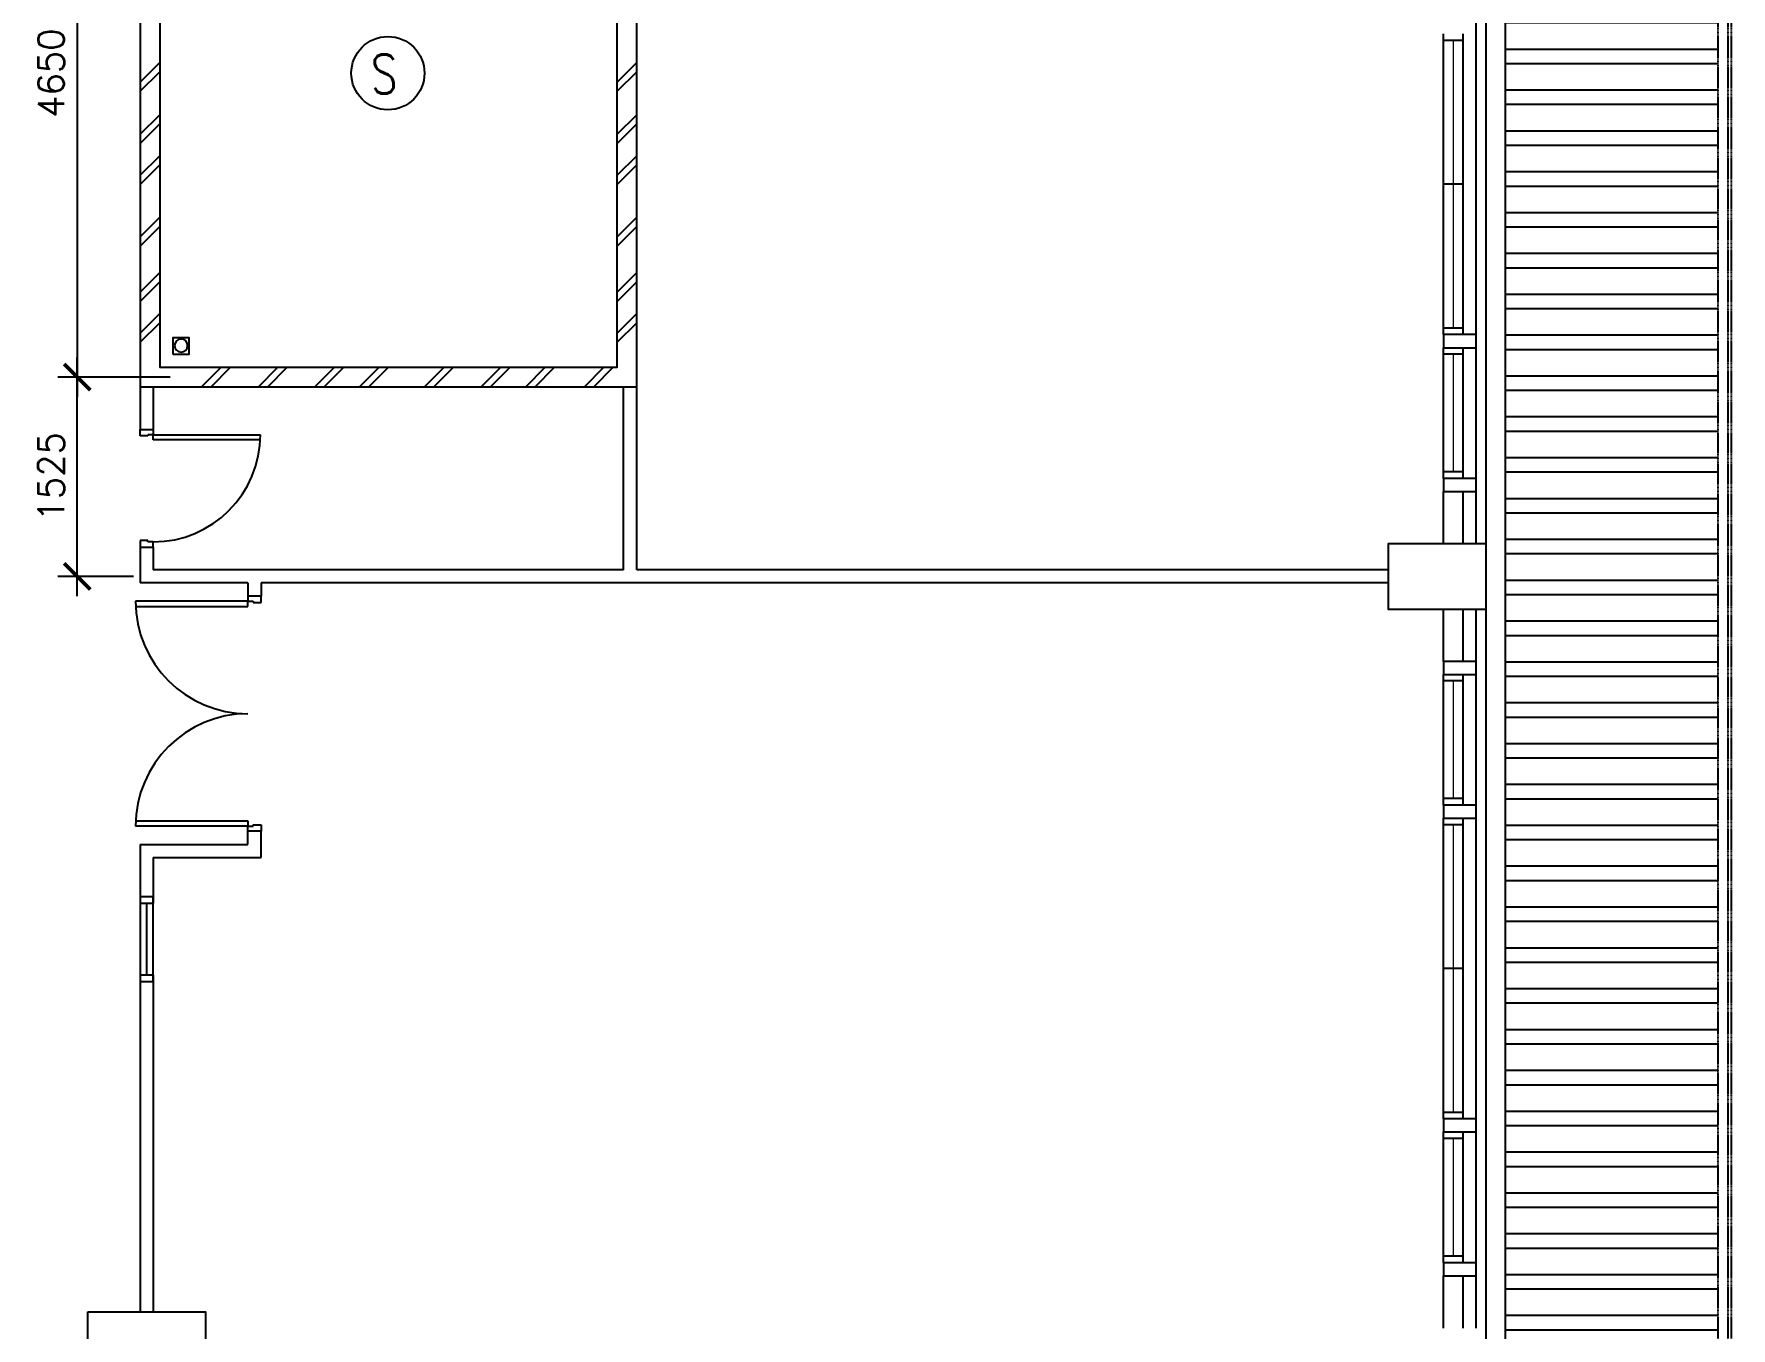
# Model space of a CAD drawing. Header units: feet. Extents: x 1407108 to 2957709, y -1501070 to -681589.
# Drawn here: x 1639597 to 1652585, y -802174 to -792274 of the extents above; entities that cross this region are included whole.
import ezdxf

# ---------------------------------------------------------------- set-up
doc = ezdxf.new("R2010")
doc.units = ezdxf.units.FT
doc.header["$LTSCALE"] = 13
doc.header["$MEASUREMENT"] = 0
doc.linetypes.add('DASHED2', pattern=[0.375, 0.25, -0.125])
doc.linetypes.add('DIVIDE', pattern=[1.25, 0.5, -0.25, 0, -0.25, 0, -0.25])
doc.layers.get('0').update_dxf_attribs({"linetype": 'CONTINUOUS'})
for name, color, linetype in [('-FF', 240, 'CONTINUOUS'), ('COL', 3, 'CONTINUOUS'), ('DEMOLISH-WORKS', 8, 'DASHED2'), ('DIM', 7, 'CONTINUOUS'), ('DR', 7, 'CONTINUOUS'), ('FIT', 5, 'CONTINUOUS'), ('FLASH', 35, 'CONTINUOUS'), ('H', 1, 'CONTINUOUS'), ('hatch', 7, 'CONTINUOUS'), ('LINE', 7, 'CONTINUOUS'), ('partition', 7, 'CONTINUOUS'), ('PIPE', 5, 'DIVIDE'), ('stair', 7, 'CONTINUOUS'), ('T25', 7, 'CONTINUOUS'), ('WALL', 2, 'CONTINUOUS'), ('WIN', 5, 'CONTINUOUS')]:
    doc.layers.add(name, color=color, linetype=linetype)
doc.styles.add('E', font='ROMANS.SHX', dxfattribs={"width": 0.9})
doc.styles.add('ROMANS', font='romans')
doc.styles.get("Standard").update_dxf_attribs({"font": 'ROMANS.SHX'})
doc.dimstyles.new('STANDARD$0', dxfattribs={"dimscale": 0, "dimtxt": 8, "dimasz": 6, "dimexe": 1, "dimexo": 1, "dimgap": 3, "dimtad": 1, "dimdec": 0, "dimlfac": -1, "dimrnd": 1, "dimzin": 0, "dimdsep": 46, "dimtxsty": 'Standard', "dimcen": 0, "dimclrd": 5, "dimclre": 250, "dimadec": 0, "dimazin": 0, "dimtfac": 1, "dimtdec": 4, "dimtofl": 0, "dimtmove": 0, "dimatfit": 3, "dimfxl": 1, "dimtolj": 1, "dimtzin": 0, "dimarcsym": 0})

# ---------------------------------------------------------------- blocks, each defined once
blk = doc.blocks.new('FG')
at = {"layer": 'LINE', "linetype": 'Continuous'}
for points in [[(0, 0), (50, 0), (50, 100), (0, 100)], [(600, 0), (650, 0), (650, 100), (600, 100)]]:
    blk.add_lwpolyline(points, close=True, dxfattribs=at)
at = {"layer": 'LINE', "color": 5, "linetype": 'Continuous'}
for points in [[(600, 100), (50, 100)], [(50, 0), (600, 0)]]:
    blk.add_lwpolyline(points, dxfattribs=at)
at = {"layer": 'LINE', "color": 1, "linetype": 'Continuous'}
blk.add_lwpolyline([(50, 50), (600, 50)], dxfattribs=at)
blk = doc.blocks.new('D1800-A')
at = {"layer": 'DR'}
for p, q in [((0, 0), (100, 0)), ((0, -50), (0, 0)), ((100, 0), (100, -40)), ((60, -50), (0, -50)), ((100, -40), (60, -40)), ((60, -40), (60, -50)), ((100, -40), (960, -40)), ((100, -80), (100, -40)), ((959, -80), (100, -80)), ((60, -1750), (0, -1750)), ((0, -1750), (0, -1800)), ((0, -1800), (100, -1800)), ((60, -1760), (60, -1750)), ((100, -1760), (60, -1760)), ((959, -1720), (100, -1720)), ((100, -1720), (100, -1760)), ((100, -1760), (960, -1760)), ((100, -1800), (100, -1760))]:
    blk.add_line(p, q, dxfattribs=at)
for centre, start, end in [((100, -40), 270.0001, 0), ((100, -1760), 0, 90)]:
    blk.add_arc(centre, 860, start, end, dxfattribs=at)
blk = doc.blocks.new('d900-1b1')
at = {"layer": 'DR'}
for p, q in [((40, 100), (40, 920)), ((80, 919), (80, 100)), ((0, 0), (0, 100)), ((0, 100), (40, 100)), ((50, 0), (0, 0)), ((80, 100), (40, 100)), ((40, 100), (40, 60)), ((40, 60), (50, 60)), ((50, 60), (50, 0)), ((860, 60), (850, 60)), ((850, 60), (850, 0)), ((850, 0), (900, 0)), ((860, 100), (860, 60)), ((900, 100), (860, 100)), ((900, 0), (900, 100))]:
    blk.add_line(p, q, dxfattribs=at)
blk.add_arc((40, 100), 820, 0, 90, dxfattribs=at)
blk = doc.blocks.new('_ARCHTICK')
at = {"color": 0, "linetype": 'ByBlock', "const_width": 0.15}
blk.add_lwpolyline([(-0.5, -0.5), (0.5, 0.5)], dxfattribs=at)
blk = doc.blocks.new('*D443')
at = {"layer": 'DIM', "color": 7, "linetype": 'Continuous', "lineweight": -2, "transparency": 16777216}
for p, q in [((1639929, -790099), (1639929, -795049)), ((1640560, -790249), (1639779, -790249)), ((1640641, -794899), (1639779, -794899))]:
    blk.add_line(p, q, dxfattribs=at)
at = {"layer": 'DIM', "color": 7, "linetype": 'Continuous', "lineweight": -2, "transparency": 16777216, "xscale": 200, "yscale": 200, "zscale": 200}
for p, rotation in [((1639929, -790249), 90), ((1639929, -794899), 270)]:
    blk.add_blockref('_ARCHTICK', p, dxfattribs=dict(at, rotation=rotation))
at = {"layer": 'DIM', "color": 7, "linetype": 'Continuous', "transparency": 16777216, "insert": (1639729, -792574), "char_height": 200, "attachment_point": 5, "rotation": 90, "style": 'ROMANS'}
blk.add_mtext('\\A1;4650', dxfattribs=at)
blk = doc.blocks.new('*D444')
at = {"layer": 'DIM', "color": 7, "linetype": 'Continuous', "lineweight": -2, "transparency": 16777216}
for p, q in [((1639929, -796574), (1639929, -794749)), ((1640641, -794899), (1639779, -794899)), ((1640360, -796424), (1639779, -796424))]:
    blk.add_line(p, q, dxfattribs=at)
at = {"layer": 'DIM', "color": 7, "linetype": 'Continuous', "lineweight": -2, "transparency": 16777216, "xscale": 200, "yscale": 200, "zscale": 200}
for p, rotation in [((1639929, -794899), 90), ((1639929, -796424), 270)]:
    blk.add_blockref('_ARCHTICK', p, dxfattribs=dict(at, rotation=rotation))
at = {"layer": 'DIM', "color": 7, "linetype": 'Continuous', "transparency": 16777216, "insert": (1639729, -795662), "char_height": 200, "attachment_point": 5, "rotation": 90, "style": 'ROMANS'}
blk.add_mtext('\\A1;1525', dxfattribs=at)
blk = doc.blocks.new('100FT')
at = {"layer": 'PIPE', "linetype": 'Continuous'}
blk.add_circle((0, 0), 50, dxfattribs=at)
blk = doc.blocks.new('A$C7CE3714C')
at = {"layer": 'FIT'}
blk.add_lwpolyline([(0, 0), (126, 0), (126, 126), (0, 126)], close=True, dxfattribs=at)
at = {"layer": 'FIT', "xscale": -1}
blk.add_blockref('100FT', (63, 66), dxfattribs=at)
blk = doc.blocks.new('SMOKE DETECTOR')
at = {"layer": '-FF'}
blk.add_circle((0, 0), 280, dxfattribs=at)
at = {"layer": '-FF', "color": 3, "style": 'E', "width": 0.8}
blk.add_text('S', height=300, dxfattribs=at).set_placement((-132, -156))

msp = doc.modelspace()

# ---------------------------------------------------------------- hatches: boundary and pattern name
at = {"layer": 'DEMOLISH-WORKS', "ltscale": 0.7}
h = msp.add_hatch(dxfattribs=at)
h.set_pattern_fill('STEEL', color=8, scale=2500, angle=315, style=0)
h.set_pattern_definition([(0, (0, 0), (1e-13, 312.5), []), (0, (110.5, 110.5), (1e-13, 312.5), [])])
h.paths.add_polyline_path([(1650860.2, -808249.1), (1652485.2, -808249.1), (1652485.2, -784599.1), (1650860.2, -784599.1)])

# ---------------------------------------------------------------- linework, layer by layer
at = {"color": 9}
for p, q in [((1650635.2, -796174.1), (1650635.2, -790674.1)), ((1650635.2, -802174.1), (1650635.2, -796674.1))]:
    msp.add_line(p, q, dxfattribs=at)
at = {"linetype": 'Continuous'}
for p, q in [((1641235.2, -796474.1), (1641235.2, -796572.2)), ((1641335.2, -796474.1), (1641335.2, -796574.1)), ((1641235.2, -798474.1), (1641235.2, -798376)), ((1641335.2, -798574.1), (1641335.2, -798374.1)), ((1641335.2, -798574.1), (1641335.2, -798374.1))]:
    msp.add_line(p, q, dxfattribs=at)
at = {"layer": 'COL'}
for points in [[(1650710.2, -796174.1), (1649960.2, -796174.1), (1649960.2, -796674.1), (1650710.2, -796674.1)], [(1640010.2, -802049.1), (1640910.2, -802049.1), (1640910.2, -802799.1), (1640010.2, -802799.1)]]:
    msp.add_lwpolyline(points, close=True, dxfattribs=at)
at = {"layer": 'DEMOLISH-WORKS', "color": 8, "ltscale": 0.7}
for p, q in [((1652485.2, -784599.1), (1652485.2, -808249.1)), ((1652560.2, -784599.1), (1652560.2, -808249.1)), ((1652585.2, -784599.1), (1652585.2, -808249.1))]:
    msp.add_line(p, q, dxfattribs=at)
msp.add_lwpolyline([(1652485.2, -784599.1), (1652485.2, -808249.1)], dxfattribs=at)
at = {"layer": 'FLASH', "color": 32, "linetype": 'Continuous'}
msp.add_line((1650860.2, -808249.1), (1650860.2, -784599.1), dxfattribs=at)
at = {"layer": 'H'}
for p, q in [((1640410.2, -792642), (1640560.2, -792492)), ((1644060.2, -792642), (1644210.2, -792492)), ((1640410.2, -792712.7), (1640560.2, -792562.7)), ((1644060.2, -792712.7), (1644210.2, -792562.7)), ((1640410.2, -793042), (1640560.2, -792892)), ((1644060.2, -793042), (1644210.2, -792892)), ((1640410.2, -793112.7), (1640560.2, -792962.7)), ((1644060.2, -793112.7), (1644210.2, -792962.7)), ((1640410.2, -793355.4), (1640560.2, -793205.4)), ((1640410.2, -793426.1), (1640560.2, -793276.1)), ((1644060.2, -793355.4), (1644210.2, -793205.4)), ((1644060.2, -793426.1), (1644210.2, -793276.1)), ((1640410.2, -793826.1), (1640560.2, -793676.1)), ((1644060.2, -793826.1), (1644210.2, -793676.1)), ((1640410.2, -793896.8), (1640560.2, -793746.8)), ((1644060.2, -793896.8), (1644210.2, -793746.8)), ((1640410.2, -794248.8), (1640560.2, -794098.8)), ((1640410.2, -794319.6), (1640560.2, -794169.6)), ((1644060.2, -794248.8), (1644210.2, -794098.8)), ((1644060.2, -794319.6), (1644210.2, -794169.6)), ((1640410.2, -794562.3), (1640560.2, -794412.3)), ((1644060.2, -794562.3), (1644210.2, -794412.3)), ((1640410.2, -794633), (1640560.2, -794483)), ((1644060.2, -794633), (1644210.2, -794483))]:
    msp.add_line(p, q, dxfattribs=at)
at = {"layer": 'hatch', "color": 1}
for p, q in [((1640880.9, -794974.1), (1641030.9, -794824.1)), ((1640952.5, -794974.1), (1641102.5, -794824.1)), ((1641314.9, -794974.1), (1641464.9, -794824.1)), ((1641386.5, -794974.1), (1641536.5, -794824.1)), ((1641747.8, -794974.1), (1641897.8, -794824.1)), ((1641819.4, -794974.1), (1641969.4, -794824.1)), ((1642088.6, -794974.1), (1642238.6, -794824.1)), ((1642160.2, -794974.1), (1642310.2, -794824.1)), ((1642586.8, -794974.1), (1642736.8, -794824.1)), ((1642658.5, -794974.1), (1642808.5, -794824.1)), ((1643019.8, -794974.1), (1643169.8, -794824.1)), ((1643091.4, -794974.1), (1643241.4, -794824.1)), ((1643360.5, -794974.1), (1643510.5, -794824.1)), ((1643432.2, -794974.1), (1643582.2, -794824.1)), ((1643809.5, -794974.1), (1643959.5, -794824.1)), ((1643881.1, -794974.1), (1644031.1, -794824.1))]:
    msp.add_line(p, q, dxfattribs=at)
at = {"layer": 'LINE', "color": 8, "linetype": 'Continuous'}
msp.add_line((1650710.2, -808174.1), (1650710.2, -784674.1), dxfattribs=at)
at = {"layer": 'partition'}
for p, q in [((1640410.2, -794974.1), (1640410.2, -795299.8)), ((1640510.2, -794974.1), (1640510.2, -795299.8)), ((1644110.2, -796374.1), (1644110.2, -794977)), ((1644210.2, -796374.1), (1644210.2, -794977)), ((1640410.2, -796199.8), (1640410.2, -796474.1)), ((1640510.2, -796199.8), (1640510.2, -796374.1)), ((1644110.2, -796374.1), (1640510.2, -796374.1)), ((1649960.2, -796374.1), (1644210.2, -796374.1)), ((1641235.2, -796474.1), (1640410.2, -796474.1)), ((1649960.2, -796474.1), (1641335.2, -796474.1))]:
    msp.add_line(p, q, dxfattribs=at)
at = {"layer": 'partition', "linetype": 'Continuous'}
for p, q in [((1640410.2, -798474.1), (1641235.2, -798474.1)), ((1640510.2, -798574.1), (1641335.2, -798574.1))]:
    msp.add_line(p, q, dxfattribs=at)
at = {"layer": 'stair'}
for p, q in [((1640410.2, -798474.1), (1640410.2, -798924.1)), ((1640510.2, -798574.1), (1640510.2, -798924.1)), ((1640410.2, -799474.1), (1640410.2, -802049.1)), ((1640510.2, -799474.1), (1640510.2, -802049.1))]:
    msp.add_line(p, q, dxfattribs=at)
at = {"layer": 'WALL'}
for p, q in [((1650385.2, -796174.1), (1650385.2, -795774.1)), ((1650535.2, -796174.1), (1650535.2, -795774.1)), ((1650385.2, -797074.1), (1650385.2, -796674.1)), ((1650535.2, -797074.1), (1650535.2, -796674.1)), ((1650385.2, -802174.1), (1650385.2, -801774.1)), ((1650535.2, -802174.1), (1650535.2, -801774.1))]:
    msp.add_line(p, q, dxfattribs=at)
at = {"layer": 'WALL', "linetype": 'Continuous'}
for points in [[(1640410.2, -790724.1), (1640410.2, -794974.1), (1644210.2, -794974.1), (1644210.2, -790174.1), (1642460.2, -790174.1)], [(1640560.2, -790724.1), (1640560.2, -794824.1), (1644060.2, -794824.1), (1644060.2, -790324.1), (1642460.2, -790324.1)]]:
    msp.add_lwpolyline(points, dxfattribs=at)
at = {"layer": 'WALL'}
for points in [[(1650635.2, -794574.1), (1650385.2, -794574.1), (1650385.2, -794674.1), (1650635.2, -794674.1)], [(1650635.2, -795674.1), (1650385.2, -795674.1), (1650385.2, -795774.1), (1650635.2, -795774.1)], [(1650635.2, -797074.1), (1650385.2, -797074.1), (1650385.2, -797174.1), (1650635.2, -797174.1)], [(1650635.2, -798174.1), (1650385.2, -798174.1), (1650385.2, -798274.1), (1650635.2, -798274.1)], [(1650635.2, -800574.1), (1650385.2, -800574.1), (1650385.2, -800674.1), (1650635.2, -800674.1)], [(1650635.2, -801674.1), (1650385.2, -801674.1), (1650385.2, -801774.1), (1650635.2, -801774.1)]]:
    msp.add_lwpolyline(points, close=True, dxfattribs=at)
at = {"layer": 'WIN'}
for p, q in [((1650385.2, -794574.1), (1650385.2, -792274.1)), ((1650535.2, -792324.1), (1650385.2, -792324.1)), ((1650535.2, -794574.1), (1650535.2, -792274.1)), ((1650535.2, -793424.1), (1650385.2, -793424.1)), ((1650535.2, -794524.1), (1650385.2, -794524.1)), ((1650385.2, -795674.1), (1650385.2, -794674.1)), ((1650535.2, -794724.1), (1650385.2, -794724.1)), ((1650535.2, -795674.1), (1650535.2, -794674.1)), ((1650535.2, -795624.1), (1650385.2, -795624.1)), ((1650385.2, -798174.1), (1650385.2, -797174.1)), ((1650535.2, -798174.1), (1650535.2, -797174.1)), ((1650535.2, -797224.1), (1650385.2, -797224.1)), ((1650535.2, -798124.1), (1650385.2, -798124.1)), ((1650385.2, -800574.1), (1650385.2, -798274.1)), ((1650535.2, -798324.1), (1650385.2, -798324.1)), ((1650535.2, -800574.1), (1650535.2, -798274.1)), ((1650535.2, -799424.1), (1650385.2, -799424.1)), ((1650535.2, -800524.1), (1650385.2, -800524.1)), ((1650385.2, -801674.1), (1650385.2, -800674.1)), ((1650535.2, -801674.1), (1650535.2, -800674.1)), ((1650535.2, -800724.1), (1650385.2, -800724.1)), ((1650535.2, -801624.1), (1650385.2, -801624.1))]:
    msp.add_line(p, q, dxfattribs=at)
at = {"layer": 'WIN', "const_width": 10, "flags": 128}
for points in [[(1650460.2, -794524.1), (1650460.2, -792324.1)], [(1650460.2, -794724.1), (1650460.2, -795624.1)], [(1650460.2, -798124.1), (1650460.2, -797224.1)], [(1650460.2, -800524.1), (1650460.2, -798324.1)], [(1650460.2, -800724.1), (1650460.2, -801624.1)]]:
    msp.add_lwpolyline(points, dxfattribs=at)

# ---------------------------------------------------------------- block references
at = {"layer": '-FF'}
msp.add_blockref('SMOKE DETECTOR', (1642306.2, -792574.1), dxfattribs=at)
at = {"layer": 'DR', "rotation": 269.9999999733196}
msp.add_blockref('d900-1b1', (1640410.2, -795299.8), dxfattribs=at)
at = {"layer": 'LINE', "linetype": 'Continuous', "rotation": 90}
msp.add_blockref('FG', (1640510.2, -799524.1), dxfattribs=at)
at = {"layer": 'stair', "rotation": 180}
msp.add_blockref('D1800-A', (1641335.2, -798374.1), dxfattribs=at)
at = {"layer": 'T25'}
msp.add_blockref('A$C7CE3714C', (1640660.2, -794724.1), dxfattribs=at)

# ---------------------------------------------------------------- dimensions: what is measured, and where the dimension line sits
at = {"layer": 'DIM', "linetype": 'Continuous'}
for p1, picture, middle in [((1640710.2, -790249.1), '*D443', (1639728.6, -792574.1)), ((1640510.2, -796424.1), '*D444', (1639728.6, -795661.6))]:
    dim = msp.add_linear_dim(base=(1639928.6, -794899.1), p1=p1, p2=(1640790.9, -794899.1), angle=90, dimstyle='STANDARD$0', override={"dimscale": 100, "dimtxt": 2, "dimasz": 2, "dimexe": 1.5, "dimexo": 1.5, "dimgap": 1, "dimtxsty": 'ROMANS', "dimblk": 'ARCHTICK', "dimdle": 1.5, "dimclrd": 7, "dimclre": 7, "dimclrt": 7, "dimtdec": 0, "dimtmove": 2}, dxfattribs=at)
    dim.commit()
    dim.dimension.update_dxf_attribs({"geometry": picture, "text_midpoint": middle})

doc.saveas('drawing.dxf')
